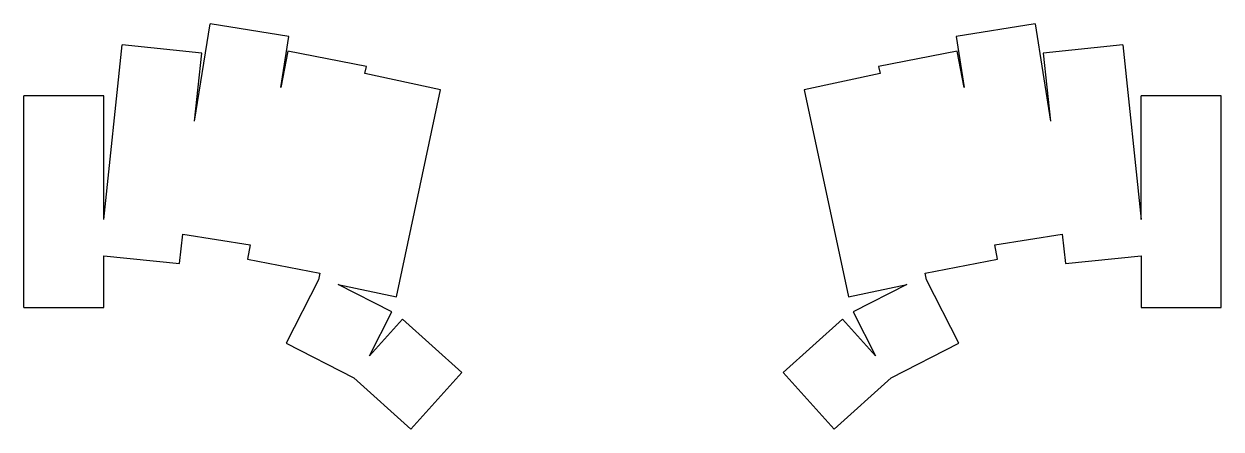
# Model space of a CAD drawing. Header units: millimetres. Extents: x 110 to 410, y -250 to -148.
import ezdxf

# ---------------------------------------------------------------- set-up
doc = ezdxf.new("R2010")
doc.units = ezdxf.units.MM

msp = doc.modelspace()

# ---------------------------------------------------------------- linework, layer by layer
for p, q in [((152.7, -172.85), (156.56, -148.5)), ((176.31, -151.62), (156.56, -148.5)), ((362.99, -148.5), (343.24, -151.62)), ((362.99, -148.5), (366.85, -172.85)), ((174.28, -164.43), (176.31, -151.62)), ((343.24, -151.62), (345.26, -164.43)), ((130, -197.48), (134.6, -153.69)), ((154.49, -155.78), (134.6, -153.69)), ((176.05, -155.31), (174.28, -164.43)), ((195.69, -159.12), (176.05, -155.31)), ((343.49, -155.31), (323.86, -159.12)), ((345.26, -164.43), (343.49, -155.31)), ((384.94, -153.69), (365.05, -155.78)), ((384.94, -153.69), (389.55, -197.48)), ((152.7, -172.85), (154.49, -155.78)), ((365.05, -155.78), (366.85, -172.85)), ((195.34, -160.93), (195.69, -159.12)), ((214.27, -164.96), (195.34, -160.93)), ((324.21, -160.93), (305.27, -164.96)), ((323.86, -159.12), (324.21, -160.93)), ((110, -219.5), (110, -166.5)), ((130, -166.5), (110, -166.5)), ((130, -197.48), (130, -166.5)), ((203.25, -216.8), (214.27, -164.96)), ((305.27, -164.96), (316.29, -216.8)), ((389.55, -197.48), (389.55, -166.5)), ((409.55, -166.5), (389.55, -166.5)), ((409.55, -219.5), (409.55, -166.5)), ((148.95, -208.49), (149.73, -201.08)), ((149.73, -201.08), (166.64, -203.75)), ((352.91, -203.75), (369.81, -201.08)), ((369.81, -201.08), (370.59, -208.49)), ((130, -219.5), (130, -206.5)), ((130, -206.5), (148.95, -208.49)), ((166.64, -203.75), (165.94, -207.33)), ((353.6, -207.33), (352.91, -203.75)), ((370.59, -208.49), (389.55, -206.5)), ((389.55, -206.5), (389.55, -219.5)), ((165.94, -207.33), (184.07, -210.86)), ((335.48, -210.86), (353.6, -207.33)), ((183.72, -212.5), (175.62, -228.4)), ((184.07, -210.86), (183.72, -212.5)), ((335.82, -212.5), (335.48, -210.86)), ((343.93, -228.4), (335.82, -212.5)), ((188.6, -213.69), (203.25, -216.8)), ((202.07, -220.55), (188.6, -213.69)), ((316.29, -216.8), (330.95, -213.69)), ((330.95, -213.69), (317.48, -220.55)), ((110, -219.5), (130, -219.5)), ((196.48, -231.52), (202.07, -220.55)), ((317.48, -220.55), (323.07, -231.52)), ((389.55, -219.5), (409.55, -219.5)), ((204.7, -222.39), (196.48, -231.52)), ((219.56, -235.77), (204.7, -222.39)), ((314.85, -222.39), (299.98, -235.77)), ((323.07, -231.52), (314.85, -222.39)), ((175.62, -228.4), (192.57, -237.03)), ((326.98, -237.03), (343.93, -228.4)), ((206.85, -249.89), (219.56, -235.77)), ((299.98, -235.77), (312.7, -249.89)), ((192.57, -237.03), (206.85, -249.89)), ((312.7, -249.89), (326.98, -237.03))]:
    msp.add_line(p, q)

doc.saveas('drawing.dxf')
